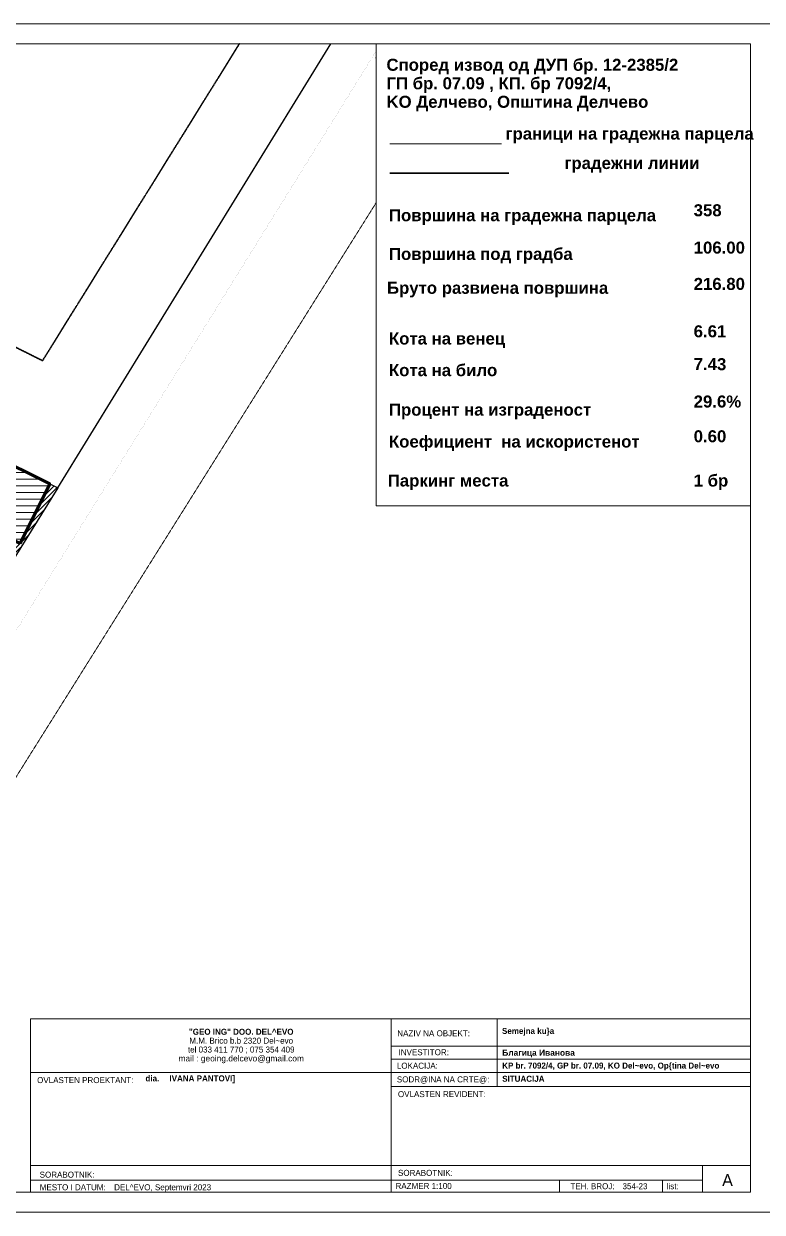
# Model space of a CAD drawing. Header units: metres. Extents: x 579991 to 911209, y 678516 to 840782.
# Drawn here: x 614983 to 642675, y 678516 to 723066 of the extents above; entities that cross this region are included whole.
import ezdxf

# ---------------------------------------------------------------- set-up
doc = ezdxf.new("R2010")
doc.units = ezdxf.units.M
doc.header["$MEASUREMENT"] = 0
doc.linetypes.add('DASHED', pattern=[0.75, 0.5, -0.25])
for name, color, linetype, lineweight, true_color in [('2D Drafting - General_Pen_No__104', 7, 'Continuous', 13, 0x96e196), ('2D Drafting - General_Pen_No__62', 7, 'Continuous', 13, 0xaaaaaa), ('2D Drafting - General_Pen_No__82', 7, 'Continuous', 13, 0xaaaaaa)]:
    doc.layers.add(name, color=color, linetype=linetype, lineweight=lineweight, true_color=true_color)
for name, color, linetype, lineweight in [('2D Drafting - General_Pen_No__20', 1, 'Continuous', 13), ('2D Drafting - General_Pen_No__6', 5, 'Continuous', 13), ('Annotation - Text_Pen_No__120', 7, 'Continuous', 13), ('gradezna_linija', 250, 'Continuous', 53), ('Lines_Pen_No__1', 7, 'Continuous', 13), ('OSOVINA', 7, 'DASHED', 0), ('Pecat_Pen_No__1', 7, 'Continuous', 13), ('Roofs_Pen_No__1', 7, 'Continuous', 13)]:
    doc.layers.add(name, color=color, linetype=linetype, lineweight=lineweight)
doc.layers.add('Parceli', color=7, linetype='Continuous')
doc.styles.add('GENERATED_STYLE_2', font='arial.ttf')
doc.styles.add('GENERATED_STYLE_5', font='')
doc.styles.get('GENERATED_STYLE_5').set_extended_font_data('MAC C Swiss cyrillic', bold=True)

msp = doc.modelspace()

# ---------------------------------------------------------------- hatches: boundary and pattern name
at = {"layer": '2D Drafting - General_Pen_No__104', "linetype": 'Continuous', "lineweight": 0, "true_color": 0x547d54, "transparency": 33554687}
h = msp.add_hatch(dxfattribs=at)
h.set_pattern_fill('ANSI31', color=87, scale=1000)
h.paths.add_polyline_path([(609873.871, 695722.141), (607426.726, 697461.877, -0.026120161), (603432.798, 692706.223), (594490.342, 699788.138, 0.03723767), (601677.325, 709608.866), (611975.008, 704463.658, -0.026721154), (608604.311, 699078.609), (611046.325, 697342.52, 0.001958045), (611373.1, 697811.315), (616260.511, 705676.047), (615959.539, 705826.427), (614850.711, 703585.78), (610369.416, 705803.436), (611478.245, 708044.083), (615959.539, 705826.427), (599764.913, 713918.026, -0.03723767), (589492.072, 699919.66), (603807.45, 688582.7, 0.032134717)])
h.paths.add_polyline_path([(603793.704, 691251.162), (603641.75, 691171.876), (603663.025, 691068.994), (603966.92, 690853.446), (603659.629, 690957.709), (603518.936, 691047.45), (603380.142, 690856.448), (603361.629, 690642.473), (603316.664, 690940.162), (603440.187, 691116.991), (603150.211, 690975.374), (602895.847, 690761.706), (603150.332, 691051.549), (603375.356, 691235.118), (603304.491, 691314.762), (603106.022, 691396.847), (603403.433, 691350.086), (603480.681, 691249.557), (603533.56, 691430.152), (603441.973, 691722.58), (603573.725, 691492.857), (603587.863, 691237.262), (603690.285, 691312.3), (603980.197, 691307.882)], flags=16)
h.paths.add_polyline_path([(592733.901, 700384.778), (592581.947, 700305.491), (592603.222, 700202.609), (592907.117, 699987.062), (592599.826, 700091.325), (592459.133, 700181.066), (592320.339, 699990.064), (592301.826, 699776.089), (592256.861, 700073.777), (592380.384, 700250.607), (592090.408, 700108.99), (591836.044, 699895.322), (592090.529, 700185.164), (592315.553, 700368.734), (592244.688, 700448.377), (592046.218, 700530.462), (592343.63, 700483.701), (592420.878, 700383.173), (592473.757, 700563.768), (592382.17, 700856.195), (592513.921, 700626.473), (592528.06, 700370.878), (592630.482, 700445.916), (592920.394, 700441.497)], flags=16)
h.paths.add_polyline_path([(600976.215, 711271.052), (600668.924, 711375.315), (600528.231, 711465.056), (600389.437, 711274.054), (600370.924, 711060.079), (600325.959, 711357.767), (600449.482, 711534.597), (600159.505, 711392.98), (599905.142, 711179.312), (600159.626, 711469.155), (600384.651, 711652.724), (600313.786, 711732.367), (600115.316, 711814.453), (600412.728, 711767.692), (600489.976, 711667.163), (600542.855, 711847.758), (600451.268, 712140.185), (600583.019, 711910.463), (600597.158, 711654.868), (600699.579, 711729.906), (600989.491, 711725.487), (600802.999, 711668.768), (600651.045, 711589.482), (600672.319, 711486.6)], flags=16)
h.paths.add_polyline_path([(601494.178, 695984.909), (600892.913, 695185.86), (598655.575, 696869.403), (599256.841, 697668.453), (596380.264, 699833.009), (598424.567, 702549.776), (597625.517, 703151.042), (599549.568, 705707.999), (600348.617, 705106.734), (602392.92, 707823.501), (610383.412, 701810.845), (608423.953, 699206.83), (608604.311, 699078.609, 0.026721154), (611975.008, 704463.658), (601677.325, 709608.866, -0.03723767), (594490.342, 699788.138), (603432.798, 692706.223, 0.034535057), (608604.311, 699078.609), (608423.953, 699206.83), (604370.756, 693820.353)], flags=17)
at = {"layer": 'gradezna_linija', "linetype": 'Continuous', "lineweight": 0}
h = msp.add_hatch(dxfattribs=at)
h.set_pattern_fill('LINE', color=30, scale=2000, style=0)
h.paths.add_polyline_path([(611478.245, 708044.083), (610369.416, 705803.436), (614850.711, 703585.78), (615959.539, 705826.427)])
h.paths.add_polyline_path([(602392.92, 707823.501), (600348.617, 705106.734), (599549.568, 705707.999), (597625.517, 703151.042), (598424.567, 702549.776), (596380.264, 699833.009), (599256.841, 697668.453), (598655.575, 696869.403), (600892.913, 695185.86), (601494.178, 695984.909), (604370.756, 693820.353), (610383.412, 701810.845)])
h.paths.add_polyline_path([(610856.159, 706064.892), (614633.15, 704254.941), (614989.362, 704998.282), (611212.372, 706808.234)], flags=24)
h.paths.add_polyline_path([(600667.011, 699727.908), (605813.259, 699727.908), (605813.259, 701224.725), (600667.011, 701224.725)], flags=24)

# ---------------------------------------------------------------- linework, layer by layer
at = {"layer": '2D Drafting - General_Pen_No__20', "color": 1, "linetype": 'Continuous', "lineweight": 0, "flags": 128}
msp.add_lwpolyline([(628712.537, 718569.841), (632899.289, 718569.841)], dxfattribs=at)
at = {"layer": '2D Drafting - General_Pen_No__6', "color": 5, "linetype": 'DASHED', "lineweight": 35, "flags": 128}
for points in [[(609873.226, 722316.071), (608756.338, 720222.881), (605600.868, 715473.613), (615685.661, 710434.774)], [(615685.661, 710434.774), (623069.101, 722316.071)], [(628712.537, 717466.328), (633173.83, 717466.328)]]:
    msp.add_lwpolyline(points, dxfattribs=at)
at = {"layer": '2D Drafting - General_Pen_No__62', "color": 253, "linetype": 'Continuous', "lineweight": 20, "true_color": 0xaaaaaa, "flags": 128}
msp.add_lwpolyline([(628182.25, 721777.8), (628203.33, 721854.667)], dxfattribs=at)
at = {"layer": '2D Drafting - General_Pen_No__82', "color": 253, "linetype": 'Continuous', "lineweight": 20, "true_color": 0xaaaaaa, "flags": 128}
msp.add_lwpolyline([(628199.654, 722316.071), (642240.617, 722316.071), (642240.617, 704998.863), (628199.654, 704998.863)], close=True, dxfattribs=at)
at = {"layer": 'Lines_Pen_No__1', "linetype": 'Continuous'}
for p, q in [((642240.617, 704998.863), (632127.922, 704998.863)), ((642240.617, 685767.71), (628757.023, 685767.71)), ((628757.023, 683229.618), (642240.617, 683229.618)), ((635070.412, 679721.389), (635070.412, 679266.071)), ((638931.382, 679721.389), (638931.382, 679266.071))]:
    msp.add_line(p, q, dxfattribs=at)
at = {"layer": 'Lines_Pen_No__1'}
msp.add_line((628757.023, 679266.071), (628757.023, 685767.71), dxfattribs=at)
at = {"layer": 'Lines_Pen_No__1', "linetype": 'Continuous', "flags": 128}
for points in [[(615240.617, 685767.71), (628757.023, 685767.71)], [(615240.617, 679266.071), (615240.617, 685767.71), (628757.023, 685767.71)], [(632741.041, 685767.71), (632741.041, 683229.618)], [(628757.023, 684745.415), (642240.617, 684745.415)], [(628757.023, 684250.415), (642240.617, 684250.415)], [(615240.617, 683755.415), (628757.023, 683755.415)], [(628757.023, 683755.415), (642240.617, 683755.415)], [(615240.617, 680262.711), (642240.617, 680262.711)], [(640431.382, 679812.711), (640431.382, 679266.071), (640431.382, 680262.711)], [(615240.617, 679721.389), (640431.382, 679721.389)], [(615240.617, 679266.071), (642240.617, 679266.071)]]:
    msp.add_lwpolyline(points, dxfattribs=at)
at = {"layer": 'OSOVINA', "linetype": 'DASHED', "ltscale": 5}
msp.add_line((628199.654, 716360.878), (613630.89, 693134.622), dxfattribs=at)
at = {"layer": 'Parceli', "color": 1}
for points in [[(616260.511, 705676.047), (626503.116, 722316.071)], [(599764.913, 713918.026), (616260.511, 705676.047)]]:
    msp.add_lwpolyline(points, dxfattribs=at)
at = {"layer": 'Parceli', "color": 4, "const_width": 2.336, "flags": 128}
msp.add_lwpolyline([(597581.902, 679205.843), (609627.73, 692946.389, 0.040957957), (612647.136, 697019.586), (628199.654, 722046.413)], format="xyb", dxfattribs=at)
at = {"layer": 'Parceli', "lineweight": 60}
msp.add_lwpolyline([(614850.711, 703585.78), (615959.539, 705826.427), (611478.245, 708044.083), (610369.416, 705803.436)], close=True, dxfattribs=at)
at = {"layer": 'Parceli', "color": 1}
msp.add_lwpolyline([(616260.511, 705676.047), (611373.1, 697811.315, -0.040957957), (603807.45, 688582.7)], format="xyb", dxfattribs=at)
at = {"layer": 'Roofs_Pen_No__1'}
for points in [[(579990.617, 678516.071), (642990.617, 678516.071), (642990.617, 723066.071), (579990.617, 723066.071)], [(583740.617, 679266.071), (642240.617, 679266.071), (642240.617, 722316.071), (583740.617, 722316.071)]]:
    msp.add_lwpolyline(points, close=True, dxfattribs=at)

# ---------------------------------------------------------------- texts
at = {"layer": 'Annotation - Text_Pen_No__120', "color": 7, "linetype": 'Continuous', "lineweight": 13, "insert": (628583.936, 721753.867), "char_height": 450, "width": 15443.64612, "attachment_point": 1, "line_spacing_factor": 0.924668, "style": 'GENERATED_STYLE_2'}
msp.add_mtext('\\A1;{\\fArial|b1|i0|c204|p34;Според извод од ДУП бр\\fArial|b1|i0|c0|p34;. 12-2385/2\\P\\fArial|b1|i0|c204|p34;ГП бр\\fArial|b1|i0|c0|p34;. 07.09 ,\\fArial|b1|i0|c204|p34; КП. бр \\fArial|b1|i0|c0|p34;7092/4, \\PKO \\fArial|b1|i0|c204|p34;Делчево, Општина Делчево}', dxfattribs=at)
at = {"layer": 'Annotation - Text_Pen_No__120', "color": 7, "linetype": 'Continuous', "lineweight": 13, "char_height": 450, "style": 'GENERATED_STYLE_2'}
for s, insert, attachment_point in [('\\A1;{\\fArial|b1|i0|c204|p34;граници на градежна парцела}', (637703.758, 719174.127), 2), ('\\A1;{\\fArial|b1|i0|c204|p34; градежни линии}', (637703.758, 718070.615), 2), ('\\A1;{\\fArial|b1|i0|c204|p34;Површина на градежна парцела \\fArial|b1|i0|c0|p34; }', (628677.453, 716113.279), 1), ('\\A1;{\\fArial|b1|i0|c0|p34;358}', (640103.84, 716300.304), 1), ('\\A1;{\\fArial|b1|i0|c204|p34;Површина под градба}', (628677.453, 714663.483), 1), ('\\A1;{\\fArial|b1|i0|c0|p34;106.00}', (640103.84, 714900.43), 1), ('\\A1;{\\fArial|b1|i0|c204|p34; Бруто развиена површина}', (628429.153, 713393.164), 1), ('\\A1;{\\fArial|b1|i0|c0|p34;216.80}', (640103.84, 713539.485), 1), ('\\A1;{\\fArial|b1|i0|c204|p34;Кота на венец\\fArial|b1|i0|c0|p34; }', (628677.453, 711493.263), 1), ('\\A1;{\\fArial|b1|i0|c0|p34;6.61}', (640103.84, 711762.723), 1), ('\\A1;{\\fArial|b1|i0|c204|p34;Кота на било}', (628677.453, 710306.442), 1), ('\\A1;{\\fArial|b1|i0|c204|p34;Процент на изграденост\\fArial|b1|i0|c0|p34; }', (628677.453, 708824.878), 1), ('\\A1;{\\fArial|b1|i0|c0|p34;29.6%}', (640103.84, 709131.366), 1), ('\\A1;{\\fArial|b1|i0|c204|p34;Коефициент  на искористенот}', (628677.453, 707632.065), 1), ('\\A1;{\\fArial|b1|i0|c0|p34;0.60}', (640103.84, 707828.407), 1), ('\\A1;{\\fArial|b1|i0|c204|p34;Паркинг места}', (628632.951, 706170.095), 1), ('\\A1;{\\fArial|b1|i0|c0|p34;1\\fArial|b1|i0|c204|p34; бр}', (640103.84, 706170.095), 1)]:
    msp.add_mtext(s, dxfattribs=dict(at, insert=insert, attachment_point=attachment_point))
at = {"layer": 'Annotation - Text_Pen_No__120', "color": 7, "linetype": 'Continuous', "lineweight": 13, "insert": (640103.84, 710531.24), "char_height": 450, "width": 1180.8663, "attachment_point": 1, "style": 'GENERATED_STYLE_2'}
msp.add_mtext('\\A1;{\\fArial|b1|i0|c0|p34;7.43}', dxfattribs=at)
at = {"layer": 'Pecat_Pen_No__1', "linetype": 'Continuous', "insert": (623137.514, 684747.159), "char_height": 225, "attachment_point": 5, "line_spacing_factor": 0.887159, "style": 'GENERATED_STYLE_5'}
msp.add_mtext('\\A1;{\\fMAC C Swiss|b1|i0|c0|p34;"GEO ING" DOO. DEL^ EVO}\\P{\\fMAC C Swiss|b0|i0|c0|p34;M.M. Brico b.b 2320 Del~evo \\Ptel 033 411 770 ; 075 354 409 \\P\\fArial|b0|i0|c0|p34;mail : geoing.delcevo@gmail.com}', dxfattribs=at)
at = {"layer": 'Pecat_Pen_No__1', "linetype": 'Continuous', "style": 'GENERATED_STYLE_5'}
for s, insert, char_height, attachment_point in [('\\pqc;{\\fMAC C Swiss|b0|i0|c0|p0;NAZIV NA OBJEKT:}', (630352.745, 685335.275), 225, 2), ('{\\fMAC C Swiss|b1|i0|c0|p34;Semejna ku\\}a}', (632916.28, 685424.332), 225, 1), ('\\pqc;{\\fMAC C Swiss|b0|i0|c0|p0;INVESTITOR:}', (629981.096, 684626.894), 225, 2), ('{\\fArial|b1|i0|c204|p34;Благица Иванова}', (632925.699, 684608.257), 225, 1), ('\\pqc;{\\fMAC C Swiss|b0|i0|c0|p0;LOKACIJA:}', (629742.864, 684121.432), 225, 2), ('{\\fMAC C Swiss|b1|i0|c0|p34;KP br. 7092/4, GP br. 07.09, KO Del~evo, Op\\{tina Del~evo}', (632923.661, 684126.046), 225, 1), ('{\\fMAC C Swiss|b0|i0|c0|p34;OVLASTEN PROEKTANT:}', (615483.563, 683581.396), 225, 1), ('{\\fMAC C Swiss|b1|i0|c0|p34;dia.^IIVANA PANTOVI]}', (619546.895, 683645.796), 225, 1), ('\\pqc;{\\fMAC C Swiss|b0|i0|c0|p0;SODR@INA NA CRTE@:}', (630708.434, 683607.026), 225, 2), ('{\\fMAC C Swiss|b1|i0|c0|p34;SITUACIJA}', (632923.661, 683631.046), 225, 1), ('\\pqc;{\\fMAC C Swiss|b0|i0|c0|p0;OVLASTEN REVIDENT:}', (630660.861, 683055.6), 225, 2), ('\\pqc;{\\fMAC C Swiss|b0|i0|c0|p0;SORABOTNIK:}', (616607.03, 680036.819), 225, 2), ('\\pqc;{\\fMAC C Swiss|b0|i0|c0|p0;SORABOTNIK:}', (630044.496, 680104.573), 225, 2), ('{\\fMAC C Swiss|b0|i0|c0|p34;A}', (641373.756, 679721.389), 450, 5), ('\\pqc;{\\fMAC C Swiss|b0|i0|c0|p0;MESTO I DATUM:}', (616819.854, 679565.61), 225, 2), ('{\\fMAC C Swiss|b0|i0|c0|p34;DEL^ EVO, Septemvri 2023}', (618372.251, 679565.61), 225, 1), ('{\\fMAC C Swiss|b0|i0|c0|p0;\\A1;RAZMER 1:100^I}', (628923.643, 679614.243), 225, 1), ('\\pqc;{\\fMAC C Swiss|b0|i0|c0|p0;TEH. BROJ:}', (636310.292, 679604.336), 225, 2), ('{\\fMAC C Swiss|b0|i0|c0|p34;354-23}', (637435.166, 679604.336), 225, 1), ('{\\fMAC C Swiss|b0|i0|c0|p34;list:}', (639092.486, 679604.336), 225, 1)]:
    msp.add_mtext(s, dxfattribs=dict(at, insert=insert, char_height=char_height, attachment_point=attachment_point))

doc.saveas('drawing.dxf')
